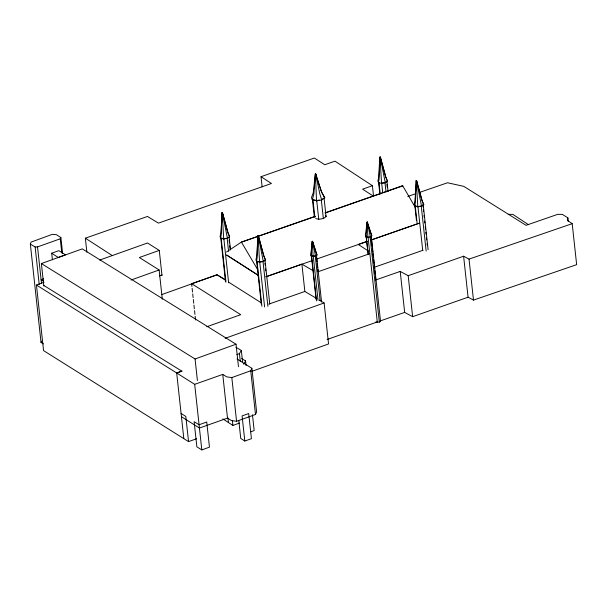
<?xml version="1.0" encoding="UTF-8"?>
<svg xmlns="http://www.w3.org/2000/svg" width="607" height="607" viewBox="0 0 607 607"><rect width="100%" height="100%" fill="white"/><g stroke="black" fill="none" stroke-linecap="round" stroke-linejoin="round"><path stroke-width="0.91" d="M316.535 200.818L315.412 173.777L321.824 192.715L324.775 197.874L321.702 200.007L316.535 200.818L312.302 199.84L311.482 197.647L313.326 192.563L315.314 173.845M312.241 246.488L312.446 241.275L317.021 255.092L315.564 256.101L313.129 256.488L311.125 256.025L310.738 254.986L312.279 241.305M221.965 212.814L221.252 234.469L220.652 238.232L223.71 238.938L227.443 238.354L229.658 236.813L227.731 232.155L222.337 212.685L220.796 233.247L220.06 236.647L220.652 238.232M257.838 236.017L257.125 257.672L256.526 261.435L259.584 262.141L263.317 261.556L265.532 260.016L263.597 255.357L258.392 235.933L257.975 235.926L256.67 256.45L255.934 259.849L256.526 261.435M387.501 181.22L386.022 177.783L380.392 157.236L379.944 157.13L379.087 178.875L378.487 182.639L381.545 183.344L385.278 182.76L387.501 181.22L385.9 177.327M416.076 180.674L415.355 202.328L414.756 206.092L417.813 206.797L421.546 206.205L423.769 204.673L421.835 200.014L416.44 180.545L414.9 201.107L414.164 204.498L414.756 206.092M379.807 157.221L378.631 177.654L377.895 181.053L378.487 182.639M312.173 241.374L311.125 256.025M371.81 235.911L367.068 222.124L365.922 236.844L367.918 237.307L370.361 236.92L371.81 235.911L370.702 232.489M315.337 173.921L313.849 193.967L312.302 199.84M366.969 222.192L365.535 235.804L365.922 236.844M420.143 192.191L447.549 182.76L463.794 186.372L526.072 225.311L557.681 214.354L562.34 214.377L567.879 217.86L567.484 220.424L572.196 223.672L576.65 264.66L473.483 300.101L468.065 297.202L412.639 316.687L404.664 312.408L380.68 320.777M43.431 343.896L41.033 342.469L30.35 244.105L31.109 242.094L52.331 234.332L56.436 234.712L60.89 237.542L62.62 253.468M41.033 342.469L41.542 341.126M181.44 416.706L199.43 428.049L227.504 418.117L231.464 420.583L236.571 421.304L255.486 414.482L250.737 370.771L251.875 368.29L237.003 358.957M255.486 414.482L256.624 412.009L251.875 368.29M61.785 252.861L60.252 238.809L60.89 237.542M243.688 364.223L245.562 360.953L241.609 358.502M240.266 361.097L239.454 353.608L241.336 350.444L235.918 347.265M312.203 241.449L312.613 241.381M366.992 222.268L367.41 222.2M222.003 212.913L222.519 212.731M228.452 237.261L227.147 238.164L228.573 251.306M257.876 236.115L258.392 235.933M379.838 157.319L380.392 157.236M322.674 198.808L321.308 199.756L323.349 218.543L318.751 219.264L315.746 218.573M323.349 218.543L326.08 216.646L324.039 197.867M260.54 261.754L263.013 261.367L264.978 260.008L269.774 304.107M385.635 182.115L386.947 181.212L388.063 191.531M416.106 180.772L416.63 180.583M316.505 300.89L311.611 255.851L315.268 255.911L316.467 255.084L321.558 301.998M418.769 206.41L421.25 206.023L423.216 204.658L428.11 249.697M379.337 322.12L380.536 321.293L371.256 235.903L370.065 236.73L379.337 322.12L375.687 322.059M226.563 251.973L241.32 242.155L315.261 216.282M401.022 186.751L402.76 185.856L415.545 207.822M236.836 354.571L239.454 353.608M196.6 438.755L188.549 441.608L43.567 350.611L36.443 285.032L44 282.285M36.443 285.032L176.69 372.986L182.024 371.059M43.825 286.041L41.382 263.559L82.264 248.878L236.024 344.215L238.468 366.696M41.382 263.559L195.075 358.98L236.024 344.215M43.757 285.419L181.834 371.15L176.69 372.986L194.68 384.33L222.754 374.405L226.715 376.864L231.821 377.584L250.737 370.771M222.837 418.906L232.898 425.431L239.492 423.064M201.805 449.908L209.461 447.154L206.729 422.017L199.073 424.771L194.134 421.698L196.865 446.835L201.805 449.908L194.68 384.33M51.694 253.218L58.849 250.661L65.503 254.841L58.257 257.474L51.694 253.218L52.414 259.796M99.715 260.054L147.501 242.997L159.269 250.395L162.016 275.692M159.269 250.395L139.36 257.512L159.133 269.978L162.312 299.228M130.998 280.032L159.133 269.978M159.345 275.919L161.94 274.986M161.803 294.57L217.04 274.804L225.705 279.903M225.114 338.319L324.108 302.969L328.562 343.957L251.867 371.34M250.759 431.797L254.174 430.575L252.451 414.748M244.818 441.039L251.427 438.686L248.695 413.542L242.087 415.901L244.818 441.039L240.751 438.482L238.832 420.795M30.35 244.105L35.138 246.958L37.535 246.905L60.252 238.809M43.696 278.765L41.101 279.69L43.34 281.064M373.525 195.947L372.41 185.696L362.614 189.179L373.548 196.243M206.797 326.756L240.721 314.669L191.607 283.651L191.911 286.451M375.338 280.1L400.21 271.42L408.185 275.699L463.611 256.215L469.029 259.113L572.196 223.672M86.869 252.163L85.352 238.187L147.463 216.456L158.427 223.126L271.45 183.481L261.025 176.69L314.358 158.032L324.775 164.747L334.973 161.159L372.41 185.696M325.056 212.852L402.562 185.734M241.32 242.155L315.458 216.403M325.253 212.974L402.76 185.856M265.813 276.8L301.891 264.144L313.736 271.033M266.185 276.724L312.696 260.456M316.27 259.204L367.25 241.366L358.327 244.492L368.381 251.063M268.78 304.122L304.858 291.466L316.892 298.659M191.607 283.651L217.04 274.804L225.736 280.313M317.893 271.792L369.693 253.711M373.813 267.444L423.011 250.274M327.097 339.48L377.114 322.021M407.767 196.456L415.719 193.716M317.628 200.333L319.472 200.044M222.041 238.27L223.839 238.688L226.32 238.293M508.218 214.324L512.862 214.392L528.606 224.757M416.144 206.122L417.95 206.539L422.738 250.645M315.959 200.31L312.946 199.612L314.889 217.458M258.81 261.678L257.011 261.26L261.905 306.3M319.297 300.093L324.108 302.969M228.892 282.316L261.306 302.855M226.631 255.046L258.612 275.434M181.083 413.428L185.818 416.47L188.549 441.608M226.692 255.046L258.332 275.479M85.352 238.187L112.386 255.646M241.518 242.276L257.816 269.865M423.769 204.673L422.29 201.236L416.668 180.681M265.532 260.016L264.053 256.579L258.43 236.024M229.658 236.813L228.186 233.376L222.557 212.829M380.217 320.435L380.536 321.293M324.775 197.874L321.3 191.304L315.731 173.784M325.595 215.348L326.08 216.646M315.906 251.67L317.021 255.092M367.387 222.124L370.407 231.692M312.59 241.305L315.61 250.873M321.702 200.007L319.859 194.073L315.655 173.928M380.361 157.137L385.566 176.561M421.546 206.205L416.531 180.78M385.278 182.76L380.255 157.327M263.317 261.556L258.294 236.123M227.443 238.354L222.42 212.92M370.361 236.92L367.311 222.268M315.564 256.101L312.514 241.449M315.587 173.746L316.065 176.425M367.243 222.094L367.736 224.871M416.44 180.545L416.872 183.246M380.172 157.092L380.46 158.89M258.21 235.888L258.643 238.589M222.337 212.685L222.769 215.386M567.879 217.86L568.281 221.585M469.029 259.113L473.483 300.101M463.611 256.215L468.065 297.202M422.897 205.136L423.094 207.01M423.405 209.825L423.61 211.699M424.012 215.455L424.217 217.329M424.627 221.085L424.832 222.959M425.241 226.715L425.545 229.529M425.848 232.344L426.053 234.219M426.463 237.974L426.668 239.848M427.07 243.604L427.275 245.478M421.25 206.023L426.144 251.063M415.241 205.917L417.077 222.807M414.718 204.513L416.455 220.462M408.185 275.699L412.639 316.687M400.21 271.42L404.664 312.408M386.932 184.498L387.236 187.313M385.999 191.956L384.982 182.57L381.674 183.094L382.698 192.472M378.973 182.464L380.194 193.724M378.548 182.001L379.876 194.194M371.143 236.927L372.167 246.305M372.372 248.187L372.774 251.935M372.979 253.817L373.388 257.565M373.593 259.447L373.995 263.195M374.2 265.077L374.61 268.825M374.815 270.707L375.225 274.455M375.43 276.337L375.733 279.152M368.054 237.049L377.326 322.438M368.343 254.5L366.089 235.812L368.024 253.643M316.71 200.485L318.751 219.264M312.423 199.536L314.259 216.441M316.55 257.983L316.96 261.738M317.165 263.613L317.575 267.368M317.78 269.242L317.985 271.117M315.268 255.911L320.162 300.951M313.258 256.23L318.053 300.328M311.399 255.934L316.088 299.092M301.891 264.144L304.835 291.284M261.025 176.69L262.133 186.941M264.963 263.294L265.168 265.168M265.578 268.924L265.783 270.798M263.013 261.367L267.907 306.406M259.713 261.883L264.606 306.922M256.586 260.798L261.276 303.955M245.562 360.953L246.055 365.513M229.105 236.806L230.531 249.94M241.336 350.444L242.557 361.689M229.097 240.091L229.4 242.906M229.704 245.721L230.015 248.536M223.839 238.688L228.634 282.786M221.138 238.058L225.925 282.164M220.713 237.595L225.508 281.694M231.821 377.584L236.571 421.304M232.39 420.78L232.898 425.431M227.921 417.745L228.429 422.434M222.754 374.405L227.504 418.117M192.115 288.31L192.518 292.035M192.722 293.902L193.125 297.627M193.33 299.486L193.732 303.212M193.936 305.078L194.339 308.804M194.543 310.67L194.946 314.396M195.15 316.255L195.553 319.98M195.075 358.98L197.412 380.528M176.69 372.986L183.815 438.565M37.535 246.905L41.504 283.439M35.138 246.958L39.205 284.433M416.296 180.81L417.813 206.797M380.028 157.365L381.545 183.344M258.066 236.161L259.584 262.141M222.192 212.958L223.71 238.938M367.136 222.299L367.918 237.307M312.339 241.48L313.129 256.488M379.944 157.13L379.997 159.891M257.975 235.926L258.051 239.606M222.101 212.723L222.162 215.485M419.126 223.217L370.824 240.114L419.149 223.262"/></g></svg>
